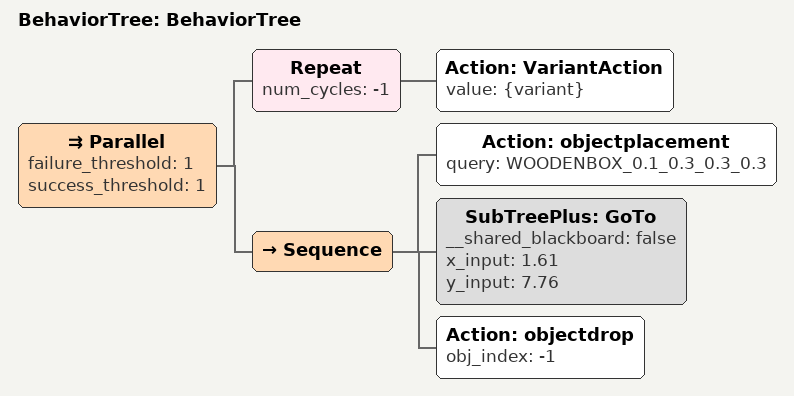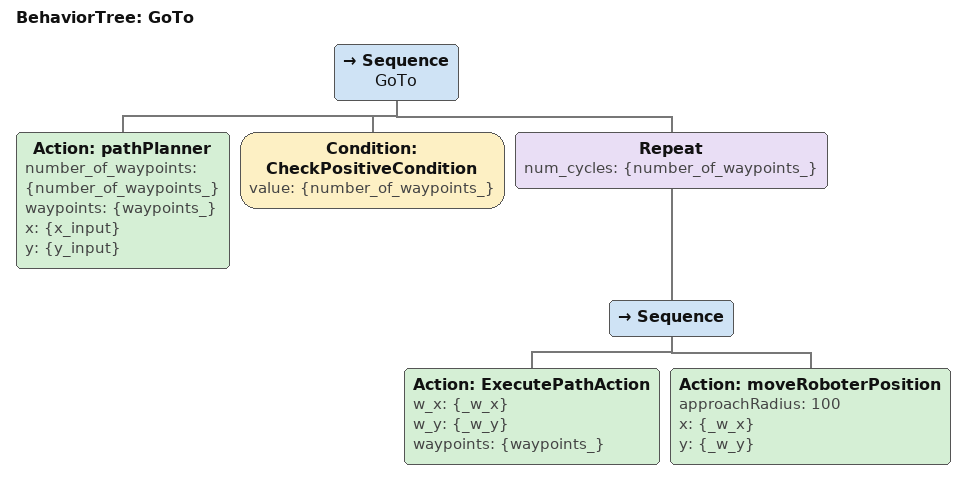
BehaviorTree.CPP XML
<?xml version="1.0"?>
<root main_tree_to_execute="BehaviorTree">
    <BehaviorTree ID="BehaviorTree">
        <Parallel failure_threshold="1" success_threshold="1">
            <Repeat num_cycles="-1">
                <Action ID="VariantAction" value="{variant}"/>
            </Repeat>
            <Sequence>
                <Action ID="objectplacement" query="WOODENBOX_0.1_0.3_0.3_0.3"/>
                <SubTreePlus ID="GoTo" __shared_blackboard="false" x_input="1.61" y_input="7.76"/>
                <Action ID="objectdrop" obj_index="-1"/>
            </Sequence>
        </Parallel>
    </BehaviorTree>
    <BehaviorTree ID="GoTo">
        <Sequence name="GoTo">
            <Action ID="pathPlanner" number_of_waypoints="{number_of_waypoints_}" waypoints="{waypoints_}" x="{x_input}" y="{y_input}"/>
            <Condition ID="CheckPositiveCondition" value="{number_of_waypoints_}"/>
            <Repeat num_cycles="{number_of_waypoints_}">
                <Sequence>
                    <Action ID="ExecutePathAction" w_x="{_w_x}" w_y="{_w_y}" waypoints="{waypoints_}"/>
                    <Action ID="moveRoboterPosition" approachRadius="100" x="{_w_x}" y="{_w_y}"/>
                </Sequence>
            </Repeat>
        </Sequence>
    </BehaviorTree>
</root>
